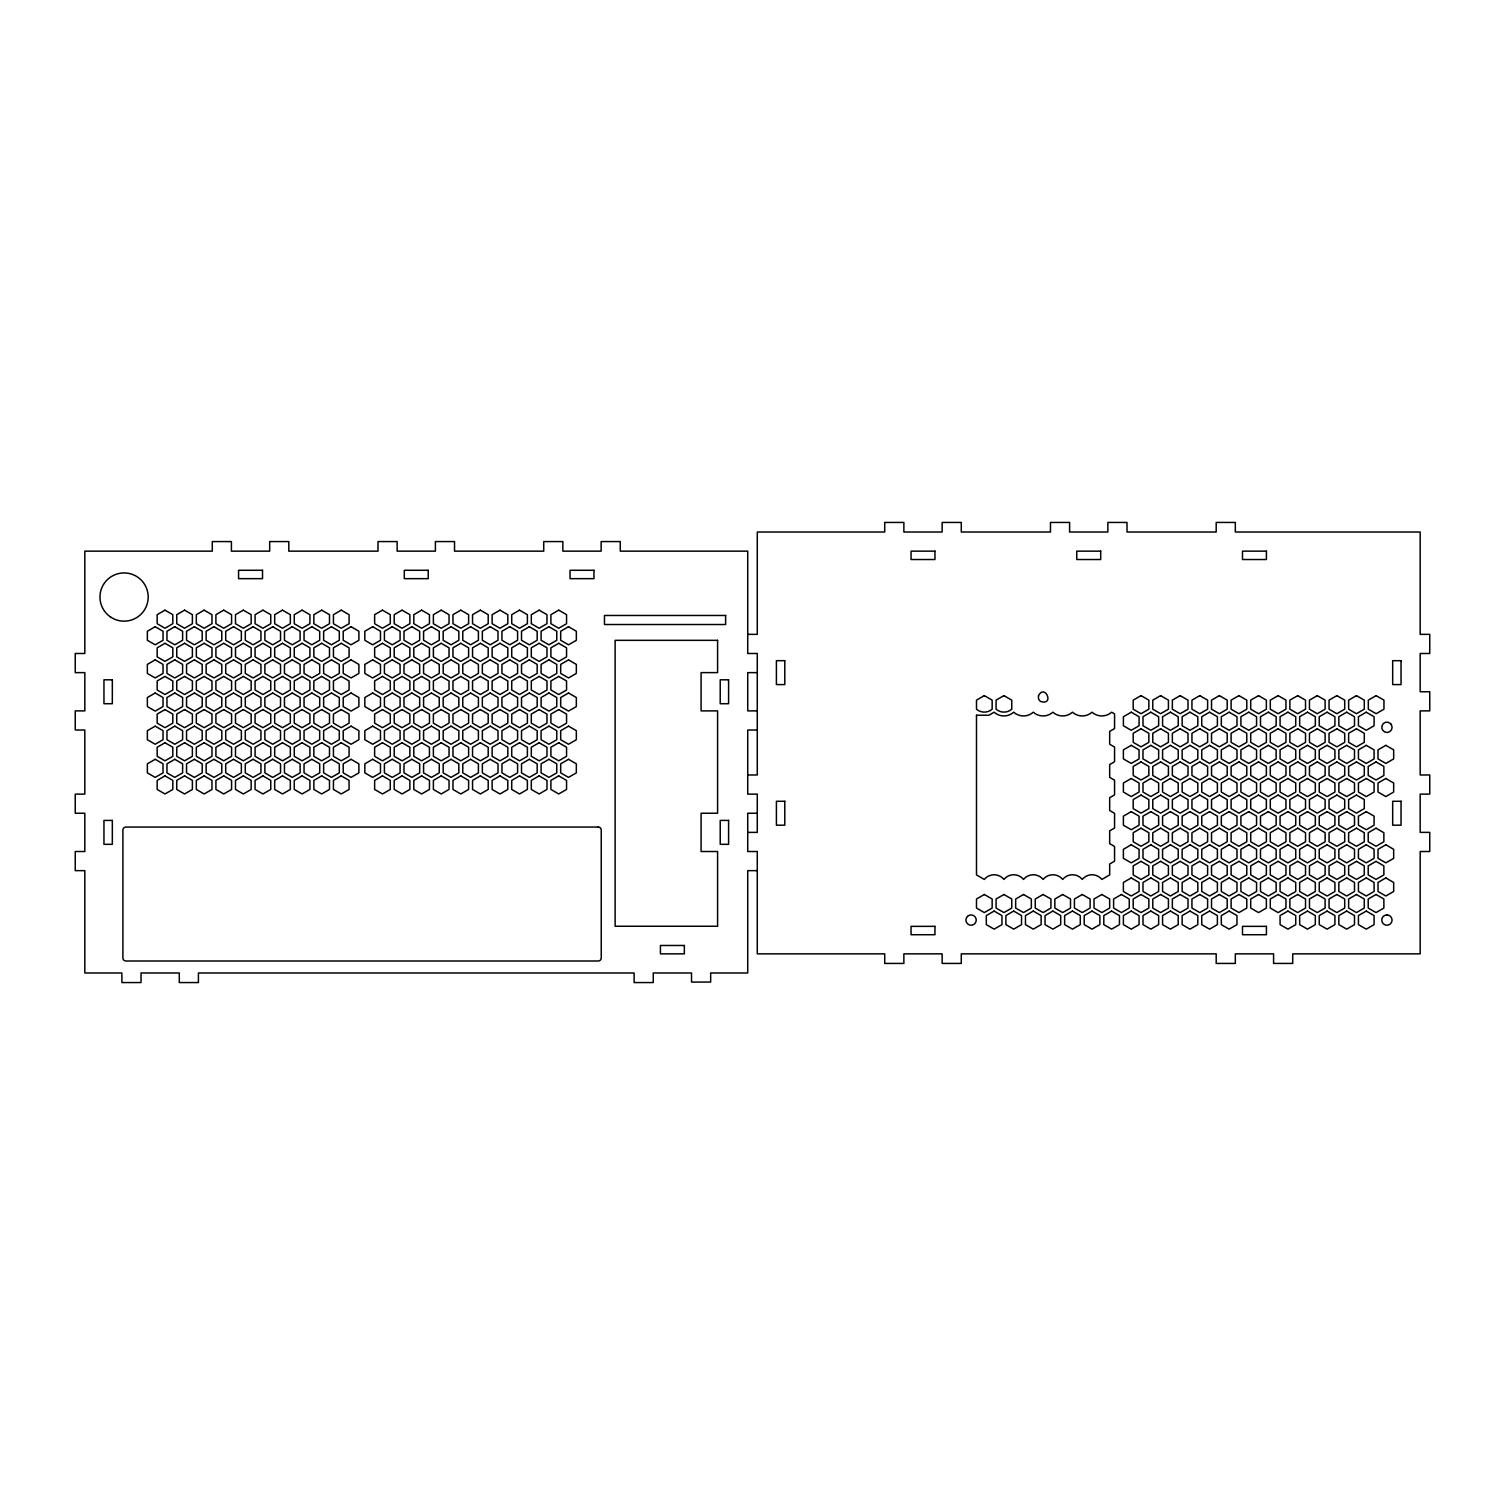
<?xml version="1.0" encoding="UTF-8"?>
<svg xmlns="http://www.w3.org/2000/svg" width="1505" height="1505" viewBox="0 0 1505 1505"><rect width="100%" height="100%" fill="white"/><g stroke="black" fill="none" stroke-linecap="round" stroke-linejoin="round"><path stroke-width="1.5" d="M747.722 774.981L757.278 774.981L757.278 710.887L757.278 653.49L747.722 653.49L747.722 551.15L620.267 551.15L620.267 541.574L601.135 541.574L601.135 551.15L562.851 551.15L562.851 541.574L543.719 541.574L543.719 551.15L454.529 551.15L454.529 541.574L435.397 541.574L435.397 551.15L397.132 551.15L397.132 541.574L378 541.574L378 551.15L288.81 551.15L288.81 541.574L269.677 541.574L269.677 551.15L231.413 551.15L231.413 541.574L212.28 541.574L212.28 551.15L84.826 551.15L84.826 653.49L75.25 653.49L75.25 672.622L84.826 672.622L84.826 710.887L75.25 710.887L75.25 730.019L84.826 730.019L84.826 794.113L75.25 794.113L75.25 813.246L84.826 813.246L84.826 851.51L75.25 851.51L75.25 870.643L84.826 870.643L84.826 972.983L121.886 972.983L121.886 982.558L141.018 982.558L141.018 972.983L179.283 972.983L179.283 982.558L198.415 982.558L198.415 972.983L634.113 972.983L634.113 982.558L653.245 982.558L653.245 972.983L691.529 972.983L691.529 982.069L710.661 982.069L710.661 972.983L747.722 972.983L747.722 870.643L757.278 870.643L757.278 851.51L747.722 851.51L747.722 813.246L757.278 813.246M747.722 634.357L757.278 634.357L757.278 532.018L884.733 532.018L884.733 522.442L903.865 522.442L903.865 532.018L942.149 532.018L942.149 522.442L961.281 522.442L961.281 532.018L1050.471 532.018L1050.471 522.442L1069.603 522.442L1069.603 532.018L1107.868 532.018L1107.868 522.442L1127 522.442L1127 532.018L1216.191 532.018L1216.191 522.442L1235.323 522.442L1235.323 532.018L1420.174 532.018L1420.174 634.357L1429.75 634.357L1429.75 653.49L1420.174 653.49L1420.174 691.754L1429.75 691.754L1429.75 710.887L1420.174 710.887L1420.174 774.981L1429.75 774.981L1429.75 794.113L1420.174 794.113L1420.174 832.378L1429.75 832.378L1429.75 851.51L1420.174 851.51L1420.174 953.85L1292.72 953.85L1292.72 963.426L1273.587 963.426L1273.587 953.85L1235.323 953.85L1235.323 963.426L1216.191 963.426L1216.191 953.85L961.281 953.85L961.281 963.426L942.149 963.426L942.149 953.85L903.865 953.85L903.865 963.426L884.733 963.426L884.733 953.85L757.278 953.85L757.278 870.643M757.278 672.622L747.722 672.622L747.722 710.887L757.278 710.887M757.278 730.019L747.722 730.019L747.722 794.113L757.278 794.113L757.278 832.378L747.722 832.378M976.5 715.232L976.5 874.913L984.326 879.428A12.604 12.604 0 0 1 1003.91 879.428A12.604 12.604 0 0 1 1023.513 879.428A12.604 12.604 0 0 1 1043.097 879.428A12.604 12.604 0 0 1 1062.68 879.428A12.604 12.604 0 0 1 1082.264 879.428A12.604 12.604 0 0 1 1101.848 879.428L1109.674 874.913L1109.674 864.002L1114.565 861.161L1114.565 846.468L1109.674 843.647L1109.674 830.854L1114.565 828.032L1114.565 813.34L1109.674 810.499L1109.674 797.706L1114.565 794.885L1114.565 780.192L1109.674 777.351L1109.674 764.559L1114.565 761.737L1114.565 747.044L1109.674 744.223L1109.674 731.411L1114.565 728.589L1114.565 713.897L1111.631 712.204A14.674 14.674 0 0 1 1092.047 712.204A14.674 14.674 0 0 1 1072.463 712.204A14.674 14.674 0 0 1 1052.879 712.204A14.674 14.674 0 0 1 1033.295 712.204A14.674 14.674 0 0 1 1013.712 712.204A14.674 14.674 0 0 1 994.128 712.204L988.898 715.232L976.5 715.232M1038.469 695.78L1038.469 698.433A5.117 5.117 0 0 0 1040.858 701.537C1054.798 705.695 1044.827 683.232 1038.469 695.78M967.47 916.451L966.662 917.523A5.117 5.117 0 0 0 966.662 922.64L967.47 923.694A5.117 5.117 0 0 0 975.165 923.205A5.117 5.117 0 0 0 973.66 915.642L972.418 915.134A5.117 5.117 0 0 0 967.47 916.451M164.986 610.165L157.16 614.68L157.16 623.71L164.986 628.243L172.812 623.71L172.812 614.68L164.986 610.165M155.203 626.72L147.358 631.253L147.358 640.283L155.203 644.798L163.029 640.283L163.029 631.253L155.203 626.72M184.569 610.165L176.743 614.68L176.743 623.71L184.569 628.243L192.395 623.71L192.395 614.68L184.569 610.165M174.787 626.72L166.961 631.253L166.961 640.283L174.787 644.798L182.613 640.283L182.613 631.253L174.787 626.72M204.153 610.165L196.327 614.68L196.327 623.71L204.153 628.243L211.979 623.71L211.979 614.68L204.153 610.165M164.986 643.293L157.16 647.827L157.16 656.857L164.986 661.372L172.812 656.857L172.812 647.827L164.986 643.293M194.371 626.72L186.545 631.253L186.545 640.283L194.371 644.798L202.197 640.283L202.197 631.253L194.371 626.72M223.737 610.165L215.911 614.68L215.911 623.71L223.737 628.243L231.582 623.71L231.582 614.68L223.737 610.165M155.203 659.867L147.358 664.401L147.358 673.431L155.203 677.946L163.029 673.431L163.029 664.401L155.203 659.867M184.569 643.293L176.743 647.827L176.743 656.857L184.569 661.372L192.395 656.857L192.395 647.827L184.569 643.293M213.955 626.72L206.129 631.253L206.129 640.283L213.955 644.798L221.781 640.283L221.781 631.253L213.955 626.72M243.321 610.165L235.495 614.68L235.495 623.71L243.321 628.243L251.166 623.71L251.166 614.68L243.321 610.165M174.787 659.867L166.961 664.401L166.961 673.431L174.787 677.946L182.613 673.431L182.613 664.401L174.787 659.867M204.153 643.293L196.327 647.827L196.327 656.857L204.153 661.372L211.979 656.857L211.979 647.827L204.153 643.293M233.538 626.72L225.712 631.253L225.712 640.283L233.538 644.798L241.364 640.283L241.364 631.253L233.538 626.72M262.923 610.165L255.079 614.68L255.079 623.71L262.923 628.243L270.75 623.71L270.75 614.68L262.923 610.165M164.986 676.441L157.16 680.956L157.16 690.005L164.986 694.52L172.812 690.005L172.812 680.956L164.986 676.441M194.371 659.867L186.545 664.401L186.545 673.431L194.371 677.946L202.197 673.431L202.197 664.401L194.371 659.867M223.737 643.293L215.911 647.827L215.911 656.857L223.737 661.372L231.582 656.857L231.582 647.827L223.737 643.293M253.122 626.72L245.296 631.253L245.296 640.283L253.122 644.798L260.948 640.283L260.948 631.253L253.122 626.72M282.507 610.165L274.681 614.68L274.681 623.71L282.507 628.243L290.333 623.71L290.333 614.68L282.507 610.165M155.203 693.015L147.358 697.53L147.358 706.579L155.203 711.094L163.029 706.579L163.029 697.53L155.203 693.015M184.569 676.441L176.743 680.956L176.743 690.005L184.569 694.52L192.395 690.005L192.395 680.956L184.569 676.441M213.955 659.867L206.129 664.401L206.129 673.431L213.955 677.946L221.781 673.431L221.781 664.401L213.955 659.867M243.321 643.293L235.495 647.827L235.495 656.857L243.321 661.372L251.166 656.857L251.166 647.827L243.321 643.293M272.706 626.72L264.88 631.253L264.88 640.283L272.706 644.798L280.532 640.283L280.532 631.253L272.706 626.72M302.091 610.165L294.265 614.68L294.265 623.71L302.091 628.243L309.917 623.71L309.917 614.68L302.091 610.165M174.787 693.015L166.961 697.53L166.961 706.579L174.787 711.094L182.613 706.579L182.613 697.53L174.787 693.015M204.153 676.441L196.327 680.956L196.327 690.005L204.153 694.52L211.979 690.005L211.979 680.956L204.153 676.441M233.538 659.867L225.712 664.401L225.712 673.431L233.538 677.946L241.364 673.431L241.364 664.401L233.538 659.867M262.923 643.293L255.079 647.827L255.079 656.857L262.923 661.372L270.75 656.857L270.75 647.827L262.923 643.293M292.29 626.72L284.464 631.253L284.464 640.283L292.29 644.798L300.116 640.283L300.116 631.253L292.29 626.72M321.675 610.165L313.849 614.68L313.849 623.71L321.675 628.243L329.501 623.71L329.501 614.68L321.675 610.165M164.986 709.589L157.16 714.104L157.16 723.153L164.986 727.668L172.812 723.153L172.812 714.104L164.986 709.589M194.371 693.015L186.545 697.53L186.545 706.579L194.371 711.094L202.197 706.579L202.197 697.53L194.371 693.015M223.737 676.441L215.911 680.956L215.911 690.005L223.737 694.52L231.582 690.005L231.582 680.956L223.737 676.441M253.122 659.867L245.296 664.401L245.296 673.431L253.122 677.946L260.948 673.431L260.948 664.401L253.122 659.867M282.507 643.293L274.681 647.827L274.681 656.857L282.507 661.372L290.333 656.857L290.333 647.827L282.507 643.293M311.874 626.72L304.048 631.253L304.048 640.283L311.874 644.798L319.7 640.283L319.7 631.253L311.874 626.72M341.259 610.165L333.433 614.68L333.433 623.71L341.259 628.243L349.085 623.71L349.085 614.68L341.259 610.165M155.203 726.163L147.358 730.678L147.358 739.726L155.203 744.241L163.029 739.726L163.029 730.678L155.203 726.163M184.569 709.589L176.743 714.104L176.743 723.153L184.569 727.668L192.395 723.153L192.395 714.104L184.569 709.589M213.955 693.015L206.129 697.53L206.129 706.579L213.955 711.094L221.781 706.579L221.781 697.53L213.955 693.015M243.321 676.441L235.495 680.956L235.495 690.005L243.321 694.52L251.166 690.005L251.166 680.956L243.321 676.441M272.706 659.867L264.88 664.401L264.88 673.431L272.706 677.946L280.532 673.431L280.532 664.401L272.706 659.867M302.091 643.293L294.265 647.827L294.265 656.857L302.091 661.372L309.917 656.857L309.917 647.827L302.091 643.293M331.457 626.72L323.631 631.253L323.631 640.283L331.457 644.798L339.302 640.283L339.302 631.253L331.457 626.72M174.787 726.163L166.961 730.678L166.961 739.726L174.787 744.241L182.613 739.726L182.613 730.678L174.787 726.163M204.153 709.589L196.327 714.104L196.327 723.153L204.153 727.668L211.979 723.153L211.979 714.104L204.153 709.589M233.538 693.015L225.712 697.53L225.712 706.579L233.538 711.094L241.364 706.579L241.364 697.53L233.538 693.015M262.923 676.441L255.079 680.956L255.079 690.005L262.923 694.52L270.75 690.005L270.75 680.956L262.923 676.441M292.29 659.867L284.464 664.401L284.464 673.431L292.29 677.946L300.116 673.431L300.116 664.401L292.29 659.867M321.675 643.293L313.849 647.827L313.849 656.857L321.675 661.372L329.501 656.857L329.501 647.827L321.675 643.293M351.06 626.72L343.215 631.253L343.215 640.283L351.06 644.798L358.886 640.283L358.886 631.253L351.06 626.72M382.458 610.165L374.632 614.68L374.632 623.71L382.458 628.243L390.284 623.71L390.284 614.68L382.458 610.165M164.986 742.736L157.16 747.251L157.16 756.3L164.986 760.815L172.812 756.3L172.812 747.251L164.986 742.736M194.371 726.163L186.545 730.678L186.545 739.726L194.371 744.241L202.197 739.726L202.197 730.678L194.371 726.163M223.737 709.589L215.911 714.104L215.911 723.153L223.737 727.668L231.582 723.153L231.582 714.104L223.737 709.589M253.122 693.015L245.296 697.53L245.296 706.579L253.122 711.094L260.948 706.579L260.948 697.53L253.122 693.015M282.507 676.441L274.681 680.956L274.681 690.005L282.507 694.52L290.333 690.005L290.333 680.956L282.507 676.441M311.874 659.867L304.048 664.401L304.048 673.431L311.874 677.946L319.7 673.431L319.7 664.401L311.874 659.867M341.259 643.293L333.433 647.827L333.433 656.857L341.259 661.372L349.085 656.857L349.085 647.827L341.259 643.293M372.657 626.72L364.831 631.253L364.831 640.283L372.657 644.798L380.483 640.283L380.483 631.253L372.657 626.72M402.042 610.165L394.216 614.68L394.216 623.71L402.042 628.243L409.868 623.71L409.868 614.68L402.042 610.165M155.203 759.31L147.358 763.825L147.358 772.874L155.203 777.389L163.029 772.874L163.029 763.825L155.203 759.31M184.569 742.736L176.743 747.251L176.743 756.3L184.569 760.815L192.395 756.3L192.395 747.251L184.569 742.736M213.955 726.163L206.129 730.678L206.129 739.726L213.955 744.241L221.781 739.726L221.781 730.678L213.955 726.163M243.321 709.589L235.495 714.104L235.495 723.153L243.321 727.668L251.166 723.153L251.166 714.104L243.321 709.589M272.706 693.015L264.88 697.53L264.88 706.579L272.706 711.094L280.532 706.579L280.532 697.53L272.706 693.015M302.091 676.441L294.265 680.956L294.265 690.005L302.091 694.52L309.917 690.005L309.917 680.956L302.091 676.441M331.457 659.867L323.631 664.401L323.631 673.431L331.457 677.946L339.302 673.431L339.302 664.401L331.457 659.867M392.241 626.72L384.415 631.253L384.415 640.283L392.241 644.798L400.085 640.283L400.085 631.253L392.241 626.72M421.626 610.165L413.8 614.68L413.8 623.71L421.626 628.243L429.452 623.71L429.452 614.68L421.626 610.165M174.787 759.31L166.961 763.825L166.961 772.874L174.787 777.389L182.613 772.874L182.613 763.825L174.787 759.31M204.153 742.736L196.327 747.251L196.327 756.3L204.153 760.815L211.979 756.3L211.979 747.251L204.153 742.736M233.538 726.163L225.712 730.678L225.712 739.726L233.538 744.241L241.364 739.726L241.364 730.678L233.538 726.163M262.923 709.589L255.079 714.104L255.079 723.153L262.923 727.668L270.75 723.153L270.75 714.104L262.923 709.589M292.29 693.015L284.464 697.53L284.464 706.579L292.29 711.094L300.116 706.579L300.116 697.53L292.29 693.015M321.675 676.441L313.849 680.956L313.849 690.005L321.675 694.52L329.501 690.005L329.501 680.956L321.675 676.441M351.06 659.867L343.215 664.401L343.215 673.431L351.06 677.946L358.886 673.431L358.886 664.401L351.06 659.867M382.458 643.293L374.632 647.827L374.632 656.857L382.458 661.372L390.284 656.857L390.284 647.827L382.458 643.293M411.824 626.72L403.998 631.253L403.998 640.283L411.824 644.798L419.669 640.283L419.669 631.253L411.824 626.72M441.21 610.165L433.384 614.68L433.384 623.71L441.21 628.243L449.036 623.71L449.036 614.68L441.21 610.165M164.986 775.884L157.16 780.399L157.16 789.448L164.986 793.963L172.812 789.448L172.812 780.399L164.986 775.884M194.371 759.31L186.545 763.825L186.545 772.874L194.371 777.389L202.197 772.874L202.197 763.825L194.371 759.31M223.737 742.736L215.911 747.251L215.911 756.3L223.737 760.815L231.582 756.3L231.582 747.251L223.737 742.736M253.122 726.163L245.296 730.678L245.296 739.726L253.122 744.241L260.948 739.726L260.948 730.678L253.122 726.163M282.507 709.589L274.681 714.104L274.681 723.153L282.507 727.668L290.333 723.153L290.333 714.104L282.507 709.589M311.874 693.015L304.048 697.53L304.048 706.579L311.874 711.094L319.7 706.579L319.7 697.53L311.874 693.015M341.259 676.441L333.433 680.956L333.433 690.005L341.259 694.52L349.085 690.005L349.085 680.956L341.259 676.441M372.657 659.867L364.831 664.401L364.831 673.431L372.657 677.946L380.483 673.431L380.483 664.401L372.657 659.867M402.042 643.293L394.216 647.827L394.216 656.857L402.042 661.372L409.868 656.857L409.868 647.827L402.042 643.293M431.427 626.72L423.582 631.253L423.582 640.283L431.427 644.798L439.253 640.283L439.253 631.253L431.427 626.72M460.793 610.165L452.967 614.68L452.967 623.71L460.793 628.243L468.619 623.71L468.619 614.68L460.793 610.165M184.569 775.884L176.743 780.399L176.743 789.448L184.569 793.963L192.395 789.448L192.395 780.399L184.569 775.884M213.955 759.31L206.129 763.825L206.129 772.874L213.955 777.389L221.781 772.874L221.781 763.825L213.955 759.31M243.321 742.736L235.495 747.251L235.495 756.3L243.321 760.815L251.166 756.3L251.166 747.251L243.321 742.736M272.706 726.163L264.88 730.678L264.88 739.726L272.706 744.241L280.532 739.726L280.532 730.678L272.706 726.163M302.091 709.589L294.265 714.104L294.265 723.153L302.091 727.668L309.917 723.153L309.917 714.104L302.091 709.589M331.457 693.015L323.631 697.53L323.631 706.579L331.457 711.094L339.302 706.579L339.302 697.53L331.457 693.015M392.241 659.867L384.415 664.401L384.415 673.431L392.241 677.946L400.085 673.431L400.085 664.401L392.241 659.867M421.626 643.293L413.8 647.827L413.8 656.857L421.626 661.372L429.452 656.857L429.452 647.827L421.626 643.293M451.011 626.72L443.185 631.253L443.185 640.283L451.011 644.798L458.837 640.283L458.837 631.253L451.011 626.72M480.377 610.165L472.551 614.68L472.551 623.71L480.377 628.243L488.203 623.71L488.203 614.68L480.377 610.165M204.153 775.884L196.327 780.399L196.327 789.448L204.153 793.963L211.979 789.448L211.979 780.399L204.153 775.884M233.538 759.31L225.712 763.825L225.712 772.874L233.538 777.389L241.364 772.874L241.364 763.825L233.538 759.31M262.923 742.736L255.079 747.251L255.079 756.3L262.923 760.815L270.75 756.3L270.75 747.251L262.923 742.736M292.29 726.163L284.464 730.678L284.464 739.726L292.29 744.241L300.116 739.726L300.116 730.678L292.29 726.163M321.675 709.589L313.849 714.104L313.849 723.153L321.675 727.668L329.501 723.153L329.501 714.104L321.675 709.589M351.06 693.015L343.215 697.53L343.215 706.579L351.06 711.094L358.886 706.579L358.886 697.53L351.06 693.015M382.458 676.441L374.632 680.956L374.632 690.005L382.458 694.52L390.284 690.005L390.284 680.956L382.458 676.441M411.824 659.867L403.998 664.401L403.998 673.431L411.824 677.946L419.669 673.431L419.669 664.401L411.824 659.867M441.21 643.293L433.384 647.827L433.384 656.857L441.21 661.372L449.036 656.857L449.036 647.827L441.21 643.293M470.595 626.72L462.769 631.253L462.769 640.283L470.595 644.798L478.421 640.283L478.421 631.253L470.595 626.72M499.961 610.165L492.135 614.68L492.135 623.71L499.961 628.243L507.806 623.71L507.806 614.68L499.961 610.165M223.737 775.884L215.911 780.399L215.911 789.448L223.737 793.963L231.582 789.448L231.582 780.399L223.737 775.884M253.122 759.31L245.296 763.825L245.296 772.874L253.122 777.389L260.948 772.874L260.948 763.825L253.122 759.31M282.507 742.736L274.681 747.251L274.681 756.3L282.507 760.815L290.333 756.3L290.333 747.251L282.507 742.736M311.874 726.163L304.048 730.678L304.048 739.726L311.874 744.241L319.7 739.726L319.7 730.678L311.874 726.163M341.259 709.589L333.433 714.104L333.433 723.153L341.259 727.668L349.085 723.153L349.085 714.104L341.259 709.589M372.657 693.015L364.831 697.53L364.831 706.579L372.657 711.094L380.483 706.579L380.483 697.53L372.657 693.015M402.042 676.441L394.216 680.956L394.216 690.005L402.042 694.52L409.868 690.005L409.868 680.956L402.042 676.441M431.427 659.867L423.582 664.401L423.582 673.431L431.427 677.946L439.253 673.431L439.253 664.401L431.427 659.867M460.793 643.293L452.967 647.827L452.967 656.857L460.793 661.372L468.619 656.857L468.619 647.827L460.793 643.293M490.179 626.72L482.352 631.253L482.352 640.283L490.179 644.798L498.005 640.283L498.005 631.253L490.179 626.72M519.564 610.165L511.719 614.68L511.719 623.71L519.564 628.243L527.39 623.71L527.39 614.68L519.564 610.165M243.321 775.884L235.495 780.399L235.495 789.448L243.321 793.963L251.166 789.448L251.166 780.399L243.321 775.884M272.706 759.31L264.88 763.825L264.88 772.874L272.706 777.389L280.532 772.874L280.532 763.825L272.706 759.31M302.091 742.736L294.265 747.251L294.265 756.3L302.091 760.815L309.917 756.3L309.917 747.251L302.091 742.736M331.457 726.163L323.631 730.678L323.631 739.726L331.457 744.241L339.302 739.726L339.302 730.678L331.457 726.163M392.241 693.015L384.415 697.53L384.415 706.579L392.241 711.094L400.085 706.579L400.085 697.53L392.241 693.015M421.626 676.441L413.8 680.956L413.8 690.005L421.626 694.52L429.452 690.005L429.452 680.956L421.626 676.441M451.011 659.867L443.185 664.401L443.185 673.431L451.011 677.946L458.837 673.431L458.837 664.401L451.011 659.867M480.377 643.293L472.551 647.827L472.551 656.857L480.377 661.372L488.203 656.857L488.203 647.827L480.377 643.293M509.762 626.72L501.936 631.253L501.936 640.283L509.762 644.798L517.588 640.283L517.588 631.253L509.762 626.72M539.147 610.165L531.303 614.68L531.303 623.71L539.147 628.243L546.973 623.71L546.973 614.68L539.147 610.165M262.923 775.884L255.079 780.399L255.079 789.448L262.923 793.963L270.75 789.448L270.75 780.399L262.923 775.884M292.29 759.31L284.464 763.825L284.464 772.874L292.29 777.389L300.116 772.874L300.116 763.825L292.29 759.31M321.675 742.736L313.849 747.251L313.849 756.3L321.675 760.815L329.501 756.3L329.501 747.251L321.675 742.736M351.06 726.163L343.215 730.678L343.215 739.726L351.06 744.241L358.886 739.726L358.886 730.678L351.06 726.163M382.458 709.589L374.632 714.104L374.632 723.153L382.458 727.668L390.284 723.153L390.284 714.104L382.458 709.589M411.824 693.015L403.998 697.53L403.998 706.579L411.824 711.094L419.669 706.579L419.669 697.53L411.824 693.015M441.21 676.441L433.384 680.956L433.384 690.005L441.21 694.52L449.036 690.005L449.036 680.956L441.21 676.441M470.595 659.867L462.769 664.401L462.769 673.431L470.595 677.946L478.421 673.431L478.421 664.401L470.595 659.867M499.961 643.293L492.135 647.827L492.135 656.857L499.961 661.372L507.806 656.857L507.806 647.827L499.961 643.293M529.346 626.72L521.52 631.253L521.52 640.283L529.346 644.798L537.172 640.283L537.172 631.253L529.346 626.72M558.731 610.165L550.905 614.68L550.905 623.71L558.731 628.243L566.557 623.71L566.557 614.68L558.731 610.165M282.507 775.884L274.681 780.399L274.681 789.448L282.507 793.963L290.333 789.448L290.333 780.399L282.507 775.884M311.874 759.31L304.048 763.825L304.048 772.874L311.874 777.389L319.7 772.874L319.7 763.825L311.874 759.31M341.259 742.736L333.433 747.251L333.433 756.3L341.259 760.815L349.085 756.3L349.085 747.251L341.259 742.736M372.657 726.163L364.831 730.678L364.831 739.726L372.657 744.241L380.483 739.726L380.483 730.678L372.657 726.163M402.042 709.589L394.216 714.104L394.216 723.153L402.042 727.668L409.868 723.153L409.868 714.104L402.042 709.589M431.427 693.015L423.582 697.53L423.582 706.579L431.427 711.094L439.253 706.579L439.253 697.53L431.427 693.015M460.793 676.441L452.967 680.956L452.967 690.005L460.793 694.52L468.619 690.005L468.619 680.956L460.793 676.441M490.179 659.867L482.352 664.401L482.352 673.431L490.179 677.946L498.005 673.431L498.005 664.401L490.179 659.867M519.564 643.293L511.719 647.827L511.719 656.857L519.564 661.372L527.39 656.857L527.39 647.827L519.564 643.293M548.93 626.72L541.104 631.253L541.104 640.283L548.93 644.798L556.756 640.283L556.756 631.253L548.93 626.72M302.091 775.884L294.265 780.399L294.265 789.448L302.091 793.963L309.917 789.448L309.917 780.399L302.091 775.884M331.457 759.31L323.631 763.825L323.631 772.874L331.457 777.389L339.302 772.874L339.302 763.825L331.457 759.31M392.241 726.163L384.415 730.678L384.415 739.726L392.241 744.241L400.085 739.726L400.085 730.678L392.241 726.163M421.626 709.589L413.8 714.104L413.8 723.153L421.626 727.668L429.452 723.153L429.452 714.104L421.626 709.589M451.011 693.015L443.185 697.53L443.185 706.579L451.011 711.094L458.837 706.579L458.837 697.53L451.011 693.015M480.377 676.441L472.551 680.956L472.551 690.005L480.377 694.52L488.203 690.005L488.203 680.956L480.377 676.441M509.762 659.867L501.936 664.401L501.936 673.431L509.762 677.946L517.588 673.431L517.588 664.401L509.762 659.867M539.147 643.293L531.303 647.827L531.303 656.857L539.147 661.372L546.973 656.857L546.973 647.827L539.147 643.293M568.514 626.72L560.688 631.253L560.688 640.283L568.514 644.798L576.34 640.283L576.34 631.253L568.514 626.72M321.675 775.884L313.849 780.399L313.849 789.448L321.675 793.963L329.501 789.448L329.501 780.399L321.675 775.884M351.06 759.31L343.215 763.825L343.215 772.874L351.06 777.389L358.886 772.874L358.886 763.825L351.06 759.31M382.458 742.736L374.632 747.251L374.632 756.3L382.458 760.815L390.284 756.3L390.284 747.251L382.458 742.736M411.824 726.163L403.998 730.678L403.998 739.726L411.824 744.241L419.669 739.726L419.669 730.678L411.824 726.163M441.21 709.589L433.384 714.104L433.384 723.153L441.21 727.668L449.036 723.153L449.036 714.104L441.21 709.589M470.595 693.015L462.769 697.53L462.769 706.579L470.595 711.094L478.421 706.579L478.421 697.53L470.595 693.015M499.961 676.441L492.135 680.956L492.135 690.005L499.961 694.52L507.806 690.005L507.806 680.956L499.961 676.441M529.346 659.867L521.52 664.401L521.52 673.431L529.346 677.946L537.172 673.431L537.172 664.401L529.346 659.867M558.731 643.293L550.905 647.827L550.905 656.857L558.731 661.372L566.557 656.857L566.557 647.827L558.731 643.293M341.259 775.884L333.433 780.399L333.433 789.448L341.259 793.963L349.085 789.448L349.085 780.399L341.259 775.884M372.657 759.31L364.831 763.825L364.831 772.874L372.657 777.389L380.483 772.874L380.483 763.825L372.657 759.31M402.042 742.736L394.216 747.251L394.216 756.3L402.042 760.815L409.868 756.3L409.868 747.251L402.042 742.736M431.427 726.163L423.582 730.678L423.582 739.726L431.427 744.241L439.253 739.726L439.253 730.678L431.427 726.163M460.793 709.589L452.967 714.104L452.967 723.153L460.793 727.668L468.619 723.153L468.619 714.104L460.793 709.589M490.179 693.015L482.352 697.53L482.352 706.579L490.179 711.094L498.005 706.579L498.005 697.53L490.179 693.015M519.564 676.441L511.719 680.956L511.719 690.005L519.564 694.52L527.39 690.005L527.39 680.956L519.564 676.441M548.93 659.867L541.104 664.401L541.104 673.431L548.93 677.946L556.756 673.431L556.756 664.401L548.93 659.867M392.241 759.31L384.415 763.825L384.415 772.874L392.241 777.389L400.085 772.874L400.085 763.825L392.241 759.31M421.626 742.736L413.8 747.251L413.8 756.3L421.626 760.815L429.452 756.3L429.452 747.251L421.626 742.736M451.011 726.163L443.185 730.678L443.185 739.726L451.011 744.241L458.837 739.726L458.837 730.678L451.011 726.163M480.377 709.589L472.551 714.104L472.551 723.153L480.377 727.668L488.203 723.153L488.203 714.104L480.377 709.589M509.762 693.015L501.936 697.53L501.936 706.579L509.762 711.094L517.588 706.579L517.588 697.53L509.762 693.015M539.147 676.441L531.303 680.956L531.303 690.005L539.147 694.52L546.973 690.005L546.973 680.956L539.147 676.441M568.514 659.867L560.688 664.401L560.688 673.431L568.514 677.946L576.34 673.431L576.34 664.401L568.514 659.867M382.458 775.884L374.632 780.399L374.632 789.448L382.458 793.963L390.284 789.448L390.284 780.399L382.458 775.884M411.824 759.31L403.998 763.825L403.998 772.874L411.824 777.389L419.669 772.874L419.669 763.825L411.824 759.31M441.21 742.736L433.384 747.251L433.384 756.3L441.21 760.815L449.036 756.3L449.036 747.251L441.21 742.736M470.595 726.163L462.769 730.678L462.769 739.726L470.595 744.241L478.421 739.726L478.421 730.678L470.595 726.163M499.961 709.589L492.135 714.104L492.135 723.153L499.961 727.668L507.806 723.153L507.806 714.104L499.961 709.589M529.346 693.015L521.52 697.53L521.52 706.579L529.346 711.094L537.172 706.579L537.172 697.53L529.346 693.015M558.731 676.441L550.905 680.956L550.905 690.005L558.731 694.52L566.557 690.005L566.557 680.956L558.731 676.441M402.042 775.884L394.216 780.399L394.216 789.448L402.042 793.963L409.868 789.448L409.868 780.399L402.042 775.884M431.427 759.31L423.582 763.825L423.582 772.874L431.427 777.389L439.253 772.874L439.253 763.825L431.427 759.31M460.793 742.736L452.967 747.251L452.967 756.3L460.793 760.815L468.619 756.3L468.619 747.251L460.793 742.736M490.179 726.163L482.352 730.678L482.352 739.726L490.179 744.241L498.005 739.726L498.005 730.678L490.179 726.163M519.564 709.589L511.719 714.104L511.719 723.153L519.564 727.668L527.39 723.153L527.39 714.104L519.564 709.589M548.93 693.015L541.104 697.53L541.104 706.579L548.93 711.094L556.756 706.579L556.756 697.53L548.93 693.015M421.626 775.884L413.8 780.399L413.8 789.448L421.626 793.963L429.452 789.448L429.452 780.399L421.626 775.884M451.011 759.31L443.185 763.825L443.185 772.874L451.011 777.389L458.837 772.874L458.837 763.825L451.011 759.31M480.377 742.736L472.551 747.251L472.551 756.3L480.377 760.815L488.203 756.3L488.203 747.251L480.377 742.736M509.762 726.163L501.936 730.678L501.936 739.726L509.762 744.241L517.588 739.726L517.588 730.678L509.762 726.163M539.147 709.589L531.303 714.104L531.303 723.153L539.147 727.668L546.973 723.153L546.973 714.104L539.147 709.589M568.514 693.015L560.688 697.53L560.688 706.579L568.514 711.094L576.34 706.579L576.34 697.53L568.514 693.015M441.21 775.884L433.384 780.399L433.384 789.448L441.21 793.963L449.036 789.448L449.036 780.399L441.21 775.884M470.595 759.31L462.769 763.825L462.769 772.874L470.595 777.389L478.421 772.874L478.421 763.825L470.595 759.31M499.961 742.736L492.135 747.251L492.135 756.3L499.961 760.815L507.806 756.3L507.806 747.251L499.961 742.736M529.346 726.163L521.52 730.678L521.52 739.726L529.346 744.241L537.172 739.726L537.172 730.678L529.346 726.163M558.731 709.589L550.905 714.104L550.905 723.153L558.731 727.668L566.557 723.153L566.557 714.104L558.731 709.589M460.793 775.884L452.967 780.399L452.967 789.448L460.793 793.963L468.619 789.448L468.619 780.399L460.793 775.884M490.179 759.31L482.352 763.825L482.352 772.874L490.179 777.389L498.005 772.874L498.005 763.825L490.179 759.31M519.564 742.736L511.719 747.251L511.719 756.3L519.564 760.815L527.39 756.3L527.39 747.251L519.564 742.736M548.93 726.163L541.104 730.678L541.104 739.726L548.93 744.241L556.756 739.726L556.756 730.678L548.93 726.163M480.377 775.884L472.551 780.399L472.551 789.448L480.377 793.963L488.203 789.448L488.203 780.399L480.377 775.884M509.762 759.31L501.936 763.825L501.936 772.874L509.762 777.389L517.588 772.874L517.588 763.825L509.762 759.31M539.147 742.736L531.303 747.251L531.303 756.3L539.147 760.815L546.973 756.3L546.973 747.251L539.147 742.736M568.514 726.163L560.688 730.678L560.688 739.726L568.514 744.241L576.34 739.726L576.34 730.678L568.514 726.163M499.961 775.884L492.135 780.399L492.135 789.448L499.961 793.963L507.806 789.448L507.806 780.399L499.961 775.884M529.346 759.31L521.52 763.825L521.52 772.874L529.346 777.389L537.172 772.874L537.172 763.825L529.346 759.31M558.731 742.736L550.905 747.251L550.905 756.3L558.731 760.815L566.557 756.3L566.557 747.251L558.731 742.736M519.564 775.884L511.719 780.399L511.719 789.448L519.564 793.963L527.39 789.448L527.39 780.399L519.564 775.884M548.93 759.31L541.104 763.825L541.104 772.874L548.93 777.389L556.756 772.874L556.756 763.825L548.93 759.31M539.147 775.884L531.303 780.399L531.303 789.448L539.147 793.963L546.973 789.448L546.973 780.399L539.147 775.884M568.514 759.31L560.688 763.825L560.688 772.874L568.514 777.389L576.34 772.874L576.34 763.825L568.514 759.31M558.731 775.884L550.905 780.399L550.905 789.448L558.731 793.963L566.557 789.448L566.557 780.399L558.731 775.884M984.326 695.63L976.5 700.145L976.5 709.194A11.965 11.965 0 0 0 992.152 709.194L992.152 700.145L984.326 695.63M1003.91 695.63L996.084 700.145L996.084 709.194A11.965 11.965 0 0 0 1011.755 709.194L1011.755 700.145L1003.91 695.63M1141.016 695.63L1133.19 700.145L1133.19 709.194L1141.016 713.709L1148.842 709.194L1148.842 700.145L1141.016 695.63M1131.233 712.204L1123.388 716.719L1123.388 725.767L1131.233 730.282L1139.059 725.767L1139.059 716.719L1131.233 712.204M1160.6 695.63L1152.774 700.145L1152.774 709.194L1160.6 713.709L1168.426 709.194L1168.426 700.145L1160.6 695.63M1150.817 712.204L1142.991 716.719L1142.991 725.767L1150.817 730.282L1158.643 725.767L1158.643 716.719L1150.817 712.204M1180.183 695.63L1172.357 700.145L1172.357 709.194L1180.183 713.709L1188.009 709.194L1188.009 700.145L1180.183 695.63M1141.016 728.777L1133.19 733.292L1133.19 742.341L1141.016 746.856L1148.842 742.341L1148.842 733.292L1141.016 728.777M1170.401 712.204L1162.575 716.719L1162.575 725.767L1170.401 730.282L1178.227 725.767L1178.227 716.719L1170.401 712.204M1199.767 695.63L1191.941 700.145L1191.941 709.194L1199.767 713.709L1207.612 709.194L1207.612 700.145L1199.767 695.63M1131.233 745.351L1123.388 749.866L1123.388 758.915L1131.233 763.43L1139.059 758.915L1139.059 749.866L1131.233 745.351M1160.6 728.777L1152.774 733.292L1152.774 742.341L1160.6 746.856L1168.426 742.341L1168.426 733.292L1160.6 728.777M1189.985 712.204L1182.159 716.719L1182.159 725.767L1189.985 730.282L1197.811 725.767L1197.811 716.719L1189.985 712.204M1219.37 695.63L1211.525 700.145L1211.525 709.194L1219.37 713.709L1227.196 709.194L1227.196 700.145L1219.37 695.63M1150.817 745.351L1142.991 749.866L1142.991 758.915L1150.817 763.43L1158.643 758.915L1158.643 749.866L1150.817 745.351M1180.183 728.777L1172.357 733.292L1172.357 742.341L1180.183 746.856L1188.009 742.341L1188.009 733.292L1180.183 728.777M1209.569 712.204L1201.743 716.719L1201.743 725.767L1209.569 730.282L1217.395 725.767L1217.395 716.719L1209.569 712.204M1238.954 695.63L1231.109 700.145L1231.109 709.194L1238.954 713.709L1246.78 709.194L1246.78 700.145L1238.954 695.63M1141.016 761.925L1133.19 766.44L1133.19 775.489L1141.016 780.004L1148.842 775.489L1148.842 766.44L1141.016 761.925M1170.401 745.351L1162.575 749.866L1162.575 758.915L1170.401 763.43L1178.227 758.915L1178.227 749.866L1170.401 745.351M1199.767 728.777L1191.941 733.292L1191.941 742.341L1199.767 746.856L1207.612 742.341L1207.612 733.292L1199.767 728.777M1229.152 712.204L1221.326 716.719L1221.326 725.767L1229.152 730.282L1236.978 725.767L1236.978 716.719L1229.152 712.204M1258.537 695.63L1250.711 700.145L1250.711 709.194L1258.537 713.709L1266.363 709.194L1266.363 700.145L1258.537 695.63M1131.233 778.499L1123.388 783.014L1123.388 792.044L1131.233 796.578L1139.059 792.044L1139.059 783.014L1131.233 778.499M1160.6 761.925L1152.774 766.44L1152.774 775.489L1160.6 780.004L1168.426 775.489L1168.426 766.44L1160.6 761.925M1189.985 745.351L1182.159 749.866L1182.159 758.915L1189.985 763.43L1197.811 758.915L1197.811 749.866L1189.985 745.351M1219.37 728.777L1211.525 733.292L1211.525 742.341L1219.37 746.856L1227.196 742.341L1227.196 733.292L1219.37 728.777M1248.736 712.204L1240.91 716.719L1240.91 725.767L1248.736 730.282L1256.562 725.767L1256.562 716.719L1248.736 712.204M1278.121 695.63L1270.295 700.145L1270.295 709.194L1278.121 713.709L1285.947 709.194L1285.947 700.145L1278.121 695.63M1150.817 778.499L1142.991 783.014L1142.991 792.044L1150.817 796.578L1158.643 792.044L1158.643 783.014L1150.817 778.499M1180.183 761.925L1172.357 766.44L1172.357 775.489L1180.183 780.004L1188.009 775.489L1188.009 766.44L1180.183 761.925M1209.569 745.351L1201.743 749.866L1201.743 758.915L1209.569 763.43L1217.395 758.915L1217.395 749.866L1209.569 745.351M1238.954 728.777L1231.109 733.292L1231.109 742.341L1238.954 746.856L1246.78 742.341L1246.78 733.292L1238.954 728.777M1268.32 712.204L1260.494 716.719L1260.494 725.767L1268.32 730.282L1276.146 725.767L1276.146 716.719L1268.32 712.204M1297.705 695.63L1289.879 700.145L1289.879 709.194L1297.705 713.709L1305.531 709.194L1305.531 700.145L1297.705 695.63M1141.016 795.073L1133.19 799.588L1133.19 808.618L1141.016 813.152L1148.842 808.618L1148.842 799.588L1141.016 795.073M1170.401 778.499L1162.575 783.014L1162.575 792.044L1170.401 796.578L1178.227 792.044L1178.227 783.014L1170.401 778.499M1199.767 761.925L1191.941 766.44L1191.941 775.489L1199.767 780.004L1207.612 775.489L1207.612 766.44L1199.767 761.925M1229.152 745.351L1221.326 749.866L1221.326 758.915L1229.152 763.43L1236.978 758.915L1236.978 749.866L1229.152 745.351M1258.537 728.777L1250.711 733.292L1250.711 742.341L1258.537 746.856L1266.363 742.341L1266.363 733.292L1258.537 728.777M1287.904 712.204L1280.078 716.719L1280.078 725.767L1287.904 730.282L1295.73 725.767L1295.73 716.719L1287.904 712.204M1317.289 695.63L1309.463 700.145L1309.463 709.194L1317.289 713.709L1325.115 709.194L1325.115 700.145L1317.289 695.63M984.326 894.497L976.5 899.012L976.5 908.061L984.326 912.576L992.152 908.061L992.152 899.012L984.326 894.497M1131.233 811.647L1123.388 816.162L1123.388 825.192L1131.233 829.725L1139.059 825.192L1139.059 816.162L1131.233 811.647M1160.6 795.073L1152.774 799.588L1152.774 808.618L1160.6 813.152L1168.426 808.618L1168.426 799.588L1160.6 795.073M1189.985 778.499L1182.159 783.014L1182.159 792.044L1189.985 796.578L1197.811 792.044L1197.811 783.014L1189.985 778.499M1219.37 761.925L1211.525 766.44L1211.525 775.489L1219.37 780.004L1227.196 775.489L1227.196 766.44L1219.37 761.925M1248.736 745.351L1240.91 749.866L1240.91 758.915L1248.736 763.43L1256.562 758.915L1256.562 749.866L1248.736 745.351M1278.121 728.777L1270.295 733.292L1270.295 742.341L1278.121 746.856L1285.947 742.341L1285.947 733.292L1278.121 728.777M1307.488 712.204L1299.662 716.719L1299.662 725.767L1307.488 730.282L1315.332 725.767L1315.332 716.719L1307.488 712.204M1336.873 695.63L1329.047 700.145L1329.047 709.194L1336.873 713.709L1344.699 709.194L1344.699 700.145L1336.873 695.63M1003.91 894.497L996.084 899.012L996.084 908.061L1003.91 912.576L1011.755 908.061L1011.755 899.012L1003.91 894.497M1150.817 811.647L1142.991 816.162L1142.991 825.192L1150.817 829.725L1158.643 825.192L1158.643 816.162L1150.817 811.647M1180.183 795.073L1172.357 799.588L1172.357 808.618L1180.183 813.152L1188.009 808.618L1188.009 799.588L1180.183 795.073M1209.569 778.499L1201.743 783.014L1201.743 792.044L1209.569 796.578L1217.395 792.044L1217.395 783.014L1209.569 778.499M1238.954 761.925L1231.109 766.44L1231.109 775.489L1238.954 780.004L1246.78 775.489L1246.78 766.44L1238.954 761.925M1268.32 745.351L1260.494 749.866L1260.494 758.915L1268.32 763.43L1276.146 758.915L1276.146 749.866L1268.32 745.351M1297.705 728.777L1289.879 733.292L1289.879 742.341L1297.705 746.856L1305.531 742.341L1305.531 733.292L1297.705 728.777M1327.09 712.204L1319.245 716.719L1319.245 725.767L1327.09 730.282L1334.916 725.767L1334.916 716.719L1327.09 712.204M1356.457 695.63L1348.63 700.145L1348.63 709.194L1356.457 713.709L1364.283 709.194L1364.283 700.145L1356.457 695.63M994.128 911.071L986.302 915.586L986.302 924.634L994.128 929.149L1001.954 924.634L1001.954 915.586L994.128 911.071M1023.513 894.497L1015.668 899.012L1015.668 908.061L1023.513 912.576L1031.339 908.061L1031.339 899.012L1023.513 894.497M1141.016 828.202L1133.19 832.735L1133.19 841.765L1141.016 846.28L1148.842 841.765L1148.842 832.735L1141.016 828.202M1170.401 811.647L1162.575 816.162L1162.575 825.192L1170.401 829.725L1178.227 825.192L1178.227 816.162L1170.401 811.647M1199.767 795.073L1191.941 799.588L1191.941 808.618L1199.767 813.152L1207.612 808.618L1207.612 799.588L1199.767 795.073M1229.152 778.499L1221.326 783.014L1221.326 792.044L1229.152 796.578L1236.978 792.044L1236.978 783.014L1229.152 778.499M1258.537 761.925L1250.711 766.44L1250.711 775.489L1258.537 780.004L1266.363 775.489L1266.363 766.44L1258.537 761.925M1287.904 745.351L1280.078 749.866L1280.078 758.915L1287.904 763.43L1295.73 758.915L1295.73 749.866L1287.904 745.351M1317.289 728.777L1309.463 733.292L1309.463 742.341L1317.289 746.856L1325.115 742.341L1325.115 733.292L1317.289 728.777M1346.674 712.204L1338.848 716.719L1338.848 725.767L1346.674 730.282L1354.5 725.767L1354.5 716.719L1346.674 712.204M1376.134 695.63L1368.308 700.145L1368.308 709.194L1376.134 713.709L1383.96 709.194L1383.96 700.145L1376.134 695.63M1013.712 911.071L1005.886 915.586L1005.886 924.634L1013.712 929.149L1021.538 924.634L1021.538 915.586L1013.712 911.071M1043.097 894.497L1035.252 899.012L1035.252 908.061L1043.097 912.576L1050.923 908.061L1050.923 899.012L1043.097 894.497M1131.233 844.775L1123.388 849.309L1123.388 858.339L1131.233 862.854L1139.059 858.339L1139.059 849.309L1131.233 844.775M1160.6 828.202L1152.774 832.735L1152.774 841.765L1160.6 846.28L1168.426 841.765L1168.426 832.735L1160.6 828.202M1189.985 811.647L1182.159 816.162L1182.159 825.192L1189.985 829.725L1197.811 825.192L1197.811 816.162L1189.985 811.647M1219.37 795.073L1211.525 799.588L1211.525 808.618L1219.37 813.152L1227.196 808.618L1227.196 799.588L1219.37 795.073M1248.736 778.499L1240.91 783.014L1240.91 792.044L1248.736 796.578L1256.562 792.044L1256.562 783.014L1248.736 778.499M1278.121 761.925L1270.295 766.44L1270.295 775.489L1278.121 780.004L1285.947 775.489L1285.947 766.44L1278.121 761.925M1307.488 745.351L1299.662 749.866L1299.662 758.915L1307.488 763.43L1315.332 758.915L1315.332 749.866L1307.488 745.351M1336.873 728.777L1329.047 733.292L1329.047 742.341L1336.873 746.856L1344.699 742.341L1344.699 733.292L1336.873 728.777M1366.258 712.204L1358.432 716.719L1358.432 725.767L1366.258 730.282L1374.084 725.767L1374.084 716.719L1366.258 712.204M1033.295 911.071L1025.469 915.586L1025.469 924.634L1033.295 929.149L1041.121 924.634L1041.121 915.586L1033.295 911.071M1062.68 894.497L1054.855 899.012L1054.855 908.061L1062.68 912.576L1070.506 908.061L1070.506 899.012L1062.68 894.497M1150.817 844.775L1142.991 849.309L1142.991 858.339L1150.817 862.854L1158.643 858.339L1158.643 849.309L1150.817 844.775M1180.183 828.202L1172.357 832.735L1172.357 841.765L1180.183 846.28L1188.009 841.765L1188.009 832.735L1180.183 828.202M1209.569 811.647L1201.743 816.162L1201.743 825.192L1209.569 829.725L1217.395 825.192L1217.395 816.162L1209.569 811.647M1238.954 795.073L1231.109 799.588L1231.109 808.618L1238.954 813.152L1246.78 808.618L1246.78 799.588L1238.954 795.073M1268.32 778.499L1260.494 783.014L1260.494 792.044L1268.32 796.578L1276.146 792.044L1276.146 783.014L1268.32 778.499M1297.705 761.925L1289.879 766.44L1289.879 775.489L1297.705 780.004L1305.531 775.489L1305.531 766.44L1297.705 761.925M1327.09 745.351L1319.245 749.866L1319.245 758.915L1327.09 763.43L1334.916 758.915L1334.916 749.866L1327.09 745.351M1356.457 728.777L1348.63 733.292L1348.63 742.341L1356.457 746.856L1364.283 742.341L1364.283 733.292L1356.457 728.777M1052.879 911.071L1045.053 915.586L1045.053 924.634L1052.879 929.149L1060.705 924.634L1060.705 915.586L1052.879 911.071M1082.264 894.497L1074.438 899.012L1074.438 908.061L1082.264 912.576L1090.09 908.061L1090.09 899.012L1082.264 894.497M1141.016 861.349L1133.19 865.883L1133.19 874.913L1141.016 879.428L1148.842 874.913L1148.842 865.883L1141.016 861.349M1170.401 844.775L1162.575 849.309L1162.575 858.339L1170.401 862.854L1178.227 858.339L1178.227 849.309L1170.401 844.775M1199.767 828.202L1191.941 832.735L1191.941 841.765L1199.767 846.28L1207.612 841.765L1207.612 832.735L1199.767 828.202M1229.152 811.647L1221.326 816.162L1221.326 825.192L1229.152 829.725L1236.978 825.192L1236.978 816.162L1229.152 811.647M1258.537 795.073L1250.711 799.588L1250.711 808.618L1258.537 813.152L1266.363 808.618L1266.363 799.588L1258.537 795.073M1287.904 778.499L1280.078 783.014L1280.078 792.044L1287.904 796.578L1295.73 792.044L1295.73 783.014L1287.904 778.499M1317.289 761.925L1309.463 766.44L1309.463 775.489L1317.289 780.004L1325.115 775.489L1325.115 766.44L1317.289 761.925M1346.674 745.351L1338.848 749.866L1338.848 758.915L1346.674 763.43L1354.5 758.915L1354.5 749.866L1346.674 745.351M1072.463 911.071L1064.637 915.586L1064.637 924.634L1072.463 929.149L1080.289 924.634L1080.289 915.586L1072.463 911.071M1101.848 894.497L1094.022 899.012L1094.022 908.061L1101.848 912.576L1109.674 908.061L1109.674 899.012L1101.848 894.497M1131.233 877.923L1123.388 882.457L1123.388 891.487L1131.233 896.002L1139.059 891.487L1139.059 882.457L1131.233 877.923M1160.6 861.349L1152.774 865.883L1152.774 874.913L1160.6 879.428L1168.426 874.913L1168.426 865.883L1160.6 861.349M1189.985 844.775L1182.159 849.309L1182.159 858.339L1189.985 862.854L1197.811 858.339L1197.811 849.309L1189.985 844.775M1219.37 828.202L1211.525 832.735L1211.525 841.765L1219.37 846.28L1227.196 841.765L1227.196 832.735L1219.37 828.202M1248.736 811.647L1240.91 816.162L1240.91 825.192L1248.736 829.725L1256.562 825.192L1256.562 816.162L1248.736 811.647M1278.121 795.073L1270.295 799.588L1270.295 808.618L1278.121 813.152L1285.947 808.618L1285.947 799.588L1278.121 795.073M1307.488 778.499L1299.662 783.014L1299.662 792.044L1307.488 796.578L1315.332 792.044L1315.332 783.014L1307.488 778.499M1336.873 761.925L1329.047 766.44L1329.047 775.489L1336.873 780.004L1344.699 775.489L1344.699 766.44L1336.873 761.925M1366.258 745.351L1358.432 749.866L1358.432 758.915L1366.258 763.43L1374.084 758.915L1374.084 749.866L1366.258 745.351M1092.047 911.071L1084.221 915.586L1084.221 924.634L1092.047 929.149L1099.873 924.634L1099.873 915.586L1092.047 911.071M1121.432 894.497L1113.606 899.012L1113.606 908.061L1121.432 912.576L1129.258 908.061L1129.258 899.012L1121.432 894.497M1150.817 877.923L1142.991 882.457L1142.991 891.487L1150.817 896.002L1158.643 891.487L1158.643 882.457L1150.817 877.923M1180.183 861.349L1172.357 865.883L1172.357 874.913L1180.183 879.428L1188.009 874.913L1188.009 865.883L1180.183 861.349M1209.569 844.775L1201.743 849.309L1201.743 858.339L1209.569 862.854L1217.395 858.339L1217.395 849.309L1209.569 844.775M1238.954 828.202L1231.109 832.735L1231.109 841.765L1238.954 846.28L1246.78 841.765L1246.78 832.735L1238.954 828.202M1268.32 811.647L1260.494 816.162L1260.494 825.192L1268.32 829.725L1276.146 825.192L1276.146 816.162L1268.32 811.647M1297.705 795.073L1289.879 799.588L1289.879 808.618L1297.705 813.152L1305.531 808.618L1305.531 799.588L1297.705 795.073M1327.09 778.499L1319.245 783.014L1319.245 792.044L1327.09 796.578L1334.916 792.044L1334.916 783.014L1327.09 778.499M1356.457 761.925L1348.63 766.44L1348.63 775.489L1356.457 780.004L1364.283 775.489L1364.283 766.44L1356.457 761.925M1385.842 745.351L1378.016 749.866L1378.016 758.915L1385.842 763.43L1393.668 758.915L1393.668 749.866L1385.842 745.351M1111.631 911.071L1103.805 915.586L1103.805 924.634L1111.631 929.149L1119.475 924.634L1119.475 915.586L1111.631 911.071M1141.016 894.497L1133.19 899.012L1133.19 908.061L1141.016 912.576L1148.842 908.061L1148.842 899.012L1141.016 894.497M1170.401 877.923L1162.575 882.457L1162.575 891.487L1170.401 896.002L1178.227 891.487L1178.227 882.457L1170.401 877.923M1199.767 861.349L1191.941 865.883L1191.941 874.913L1199.767 879.428L1207.612 874.913L1207.612 865.883L1199.767 861.349M1229.152 844.775L1221.326 849.309L1221.326 858.339L1229.152 862.854L1236.978 858.339L1236.978 849.309L1229.152 844.775M1258.537 828.202L1250.711 832.735L1250.711 841.765L1258.537 846.28L1266.363 841.765L1266.363 832.735L1258.537 828.202M1287.904 811.647L1280.078 816.162L1280.078 825.192L1287.904 829.725L1295.73 825.192L1295.73 816.162L1287.904 811.647M1317.289 795.073L1309.463 799.588L1309.463 808.618L1317.289 813.152L1325.115 808.618L1325.115 799.588L1317.289 795.073M1346.674 778.499L1338.848 783.014L1338.848 792.044L1346.674 796.578L1354.5 792.044L1354.5 783.014L1346.674 778.499M1376.04 761.925L1368.214 766.44L1368.214 775.489L1376.04 780.004L1383.866 775.489L1383.866 766.44L1376.04 761.925M1131.233 911.071L1123.388 915.586L1123.388 924.634L1131.233 929.149L1139.059 924.634L1139.059 915.586L1131.233 911.071M1160.6 894.497L1152.774 899.012L1152.774 908.061L1160.6 912.576L1168.426 908.061L1168.426 899.012L1160.6 894.497M1189.985 877.923L1182.159 882.457L1182.159 891.487L1189.985 896.002L1197.811 891.487L1197.811 882.457L1189.985 877.923M1219.37 861.349L1211.525 865.883L1211.525 874.913L1219.37 879.428L1227.196 874.913L1227.196 865.883L1219.37 861.349M1248.736 844.775L1240.91 849.309L1240.91 858.339L1248.736 862.854L1256.562 858.339L1256.562 849.309L1248.736 844.775M1278.121 828.202L1270.295 832.735L1270.295 841.765L1278.121 846.28L1285.947 841.765L1285.947 832.735L1278.121 828.202M1307.488 811.647L1299.662 816.162L1299.662 825.192L1307.488 829.725L1315.332 825.192L1315.332 816.162L1307.488 811.647M1336.873 795.073L1329.047 799.588L1329.047 808.618L1336.873 813.152L1344.699 808.618L1344.699 799.588L1336.873 795.073M1366.258 778.499L1358.432 783.014L1358.432 792.044L1366.258 796.578L1374.084 792.044L1374.084 783.014L1366.258 778.499M1150.817 911.071L1142.991 915.586L1142.991 924.634L1150.817 929.149L1158.643 924.634L1158.643 915.586L1150.817 911.071M1180.183 894.497L1172.357 899.012L1172.357 908.061L1180.183 912.576L1188.009 908.061L1188.009 899.012L1180.183 894.497M1209.569 877.923L1201.743 882.457L1201.743 891.487L1209.569 896.002L1217.395 891.487L1217.395 882.457L1209.569 877.923M1238.954 861.349L1231.109 865.883L1231.109 874.913L1238.954 879.428L1246.78 874.913L1246.78 865.883L1238.954 861.349M1268.32 844.775L1260.494 849.309L1260.494 858.339L1268.32 862.854L1276.146 858.339L1276.146 849.309L1268.32 844.775M1297.705 828.202L1289.879 832.735L1289.879 841.765L1297.705 846.28L1305.531 841.765L1305.531 832.735L1297.705 828.202M1327.09 811.647L1319.245 816.162L1319.245 825.192L1327.09 829.725L1334.916 825.192L1334.916 816.162L1327.09 811.647M1356.457 795.073L1348.63 799.588L1348.63 808.618L1356.457 813.152L1364.283 808.618L1364.283 799.588L1356.457 795.073M1385.842 778.499L1378.016 783.014L1378.016 792.044L1385.842 796.578L1393.668 792.044L1393.668 783.014L1385.842 778.499M1170.401 911.071L1162.575 915.586L1162.575 924.634L1170.401 929.149L1178.227 924.634L1178.227 915.586L1170.401 911.071M1199.767 894.497L1191.941 899.012L1191.941 908.061L1199.767 912.576L1207.612 908.061L1207.612 899.012L1199.767 894.497M1229.152 877.923L1221.326 882.457L1221.326 891.487L1229.152 896.002L1236.978 891.487L1236.978 882.457L1229.152 877.923M1258.537 861.349L1250.711 865.883L1250.711 874.913L1258.537 879.428L1266.363 874.913L1266.363 865.883L1258.537 861.349M1287.904 844.775L1280.078 849.309L1280.078 858.339L1287.904 862.854L1295.73 858.339L1295.73 849.309L1287.904 844.775M1317.289 828.202L1309.463 832.735L1309.463 841.765L1317.289 846.28L1325.115 841.765L1325.115 832.735L1317.289 828.202M1346.674 811.647L1338.848 816.162L1338.848 825.192L1346.674 829.725L1354.5 825.192L1354.5 816.162L1346.674 811.647M1189.985 911.071L1182.159 915.586L1182.159 924.634L1189.985 929.149L1197.811 924.634L1197.811 915.586L1189.985 911.071M1219.37 894.497L1211.525 899.012L1211.525 908.061L1219.37 912.576L1227.196 908.061L1227.196 899.012L1219.37 894.497M1248.736 877.923L1240.91 882.457L1240.91 891.487L1248.736 896.002L1256.562 891.487L1256.562 882.457L1248.736 877.923M1278.121 861.349L1270.295 865.883L1270.295 874.913L1278.121 879.428L1285.947 874.913L1285.947 865.883L1278.121 861.349M1307.488 844.775L1299.662 849.309L1299.662 858.339L1307.488 862.854L1315.332 858.339L1315.332 849.309L1307.488 844.775M1336.873 828.202L1329.047 832.735L1329.047 841.765L1336.873 846.28L1344.699 841.765L1344.699 832.735L1336.873 828.202M1366.258 811.647L1358.432 816.162L1358.432 825.192L1366.258 829.725L1374.084 825.192L1374.084 816.162L1366.258 811.647M1209.569 911.071L1201.743 915.586L1201.743 924.634L1209.569 929.149L1217.395 924.634L1217.395 915.586L1209.569 911.071M1238.954 894.497L1231.109 899.012L1231.109 908.061L1238.954 912.576L1246.78 908.061L1246.78 899.012L1238.954 894.497M1268.32 877.923L1260.494 882.457L1260.494 891.487L1268.32 896.002L1276.146 891.487L1276.146 882.457L1268.32 877.923M1297.705 861.349L1289.879 865.883L1289.879 874.913L1297.705 879.428L1305.531 874.913L1305.531 865.883L1297.705 861.349M1327.09 844.775L1319.245 849.309L1319.245 858.339L1327.09 862.854L1334.916 858.339L1334.916 849.309L1327.09 844.775M1356.457 828.202L1348.63 832.735L1348.63 841.765L1356.457 846.28L1364.283 841.765L1364.283 832.735L1356.457 828.202M1229.152 911.071L1221.326 915.586L1221.326 924.634L1229.152 929.149L1236.978 924.634L1236.978 915.586L1229.152 911.071M1258.537 894.497L1250.711 899.012L1250.711 908.061L1258.537 912.576L1266.363 908.061L1266.363 899.012L1258.537 894.497M1287.904 877.923L1280.078 882.457L1280.078 891.487L1287.904 896.002L1295.73 891.487L1295.73 882.457L1287.904 877.923M1317.289 861.349L1309.463 865.883L1309.463 874.913L1317.289 879.428L1325.115 874.913L1325.115 865.883L1317.289 861.349M1346.674 844.775L1338.848 849.309L1338.848 858.339L1346.674 862.854L1354.5 858.339L1354.5 849.309L1346.674 844.775M1376.04 828.202L1368.214 832.735L1368.214 841.765L1376.04 846.28L1383.866 841.765L1383.866 832.735L1376.04 828.202M1278.121 894.497L1270.295 899.012L1270.295 908.061L1278.121 912.576L1285.947 908.061L1285.947 899.012L1278.121 894.497M1307.488 877.923L1299.662 882.457L1299.662 891.487L1307.488 896.002L1315.332 891.487L1315.332 882.457L1307.488 877.923M1336.873 861.349L1329.047 865.883L1329.047 874.913L1336.873 879.428L1344.699 874.913L1344.699 865.883L1336.873 861.349M1366.258 844.775L1358.432 849.309L1358.432 858.339L1366.258 862.854L1374.084 858.339L1374.084 849.309L1366.258 844.775M1297.705 894.497L1289.879 899.012L1289.879 908.061L1297.705 912.576L1305.531 908.061L1305.531 899.012L1297.705 894.497M1327.09 877.923L1319.245 882.457L1319.245 891.487L1327.09 896.002L1334.916 891.487L1334.916 882.457L1327.09 877.923M1356.457 861.349L1348.63 865.883L1348.63 874.913L1356.457 879.428L1364.283 874.913L1364.283 865.883L1356.457 861.349M1385.842 844.775L1378.016 849.309L1378.016 858.339L1385.842 862.854L1393.668 858.339L1393.668 849.309L1385.842 844.775M1287.904 911.071L1280.078 915.586L1280.078 924.634L1287.904 929.149L1295.73 924.634L1295.73 915.586L1287.904 911.071M1317.289 894.497L1309.463 899.012L1309.463 908.061L1317.289 912.576L1325.115 908.061L1325.115 899.012L1317.289 894.497M1346.674 877.923L1338.848 882.457L1338.848 891.487L1346.674 896.002L1354.5 891.487L1354.5 882.457L1346.674 877.923M1376.04 861.349L1368.214 865.883L1368.214 874.913L1376.04 879.428L1383.866 874.913L1383.866 865.883L1376.04 861.349M1307.488 911.071L1299.662 915.586L1299.662 924.634L1307.488 929.149L1315.332 924.634L1315.332 915.586L1307.488 911.071M1336.873 894.497L1329.047 899.012L1329.047 908.061L1336.873 912.576L1344.699 908.061L1344.699 899.012L1336.873 894.497M1366.258 877.923L1358.432 882.457L1358.432 891.487L1366.258 896.002L1374.084 891.487L1374.084 882.457L1366.258 877.923M1327.09 911.071L1319.245 915.586L1319.245 924.634L1327.09 929.149L1334.916 924.634L1334.916 915.586L1327.09 911.071M1356.457 894.497L1348.63 899.012L1348.63 908.061L1356.457 912.576L1364.283 908.061L1364.283 899.012L1356.457 894.497M1385.842 877.923L1378.016 882.457L1378.016 891.487L1385.842 896.002L1393.668 891.487L1393.668 882.457L1385.842 877.923M1346.674 911.071L1338.848 915.586L1338.848 924.634L1346.674 929.149L1354.5 924.634L1354.5 915.586L1346.674 911.071M1376.04 894.497L1368.214 899.012L1368.214 908.061L1376.04 912.576L1383.866 908.061L1383.866 899.012L1376.04 894.497M1366.258 911.071L1358.432 915.586L1358.432 924.634L1366.258 929.149L1374.084 924.634L1374.084 915.586L1366.258 911.071M1387.177 914.965L1385.842 915.078A5.117 5.117 0 0 0 1381.797 919.818L1381.91 921.154A5.117 5.117 0 0 0 1387.535 925.161A5.117 5.117 0 0 0 1392.031 919.894A5.117 5.117 0 0 0 1387.177 914.965M934.962 551.15L911.052 551.15L911.052 559.521L934.962 559.521L934.962 551.15M1100.701 551.15L1076.771 551.15L1076.771 559.521L1100.701 559.521L1100.701 551.15M1266.42 551.15L1242.49 551.15L1242.49 559.521L1266.42 559.521L1266.42 551.15M262.51 570.282L238.58 570.282L238.58 578.654L262.51 578.654L262.51 570.282M428.229 570.282L404.299 570.282L404.299 578.654L428.229 578.654L428.229 570.282M593.948 570.282L570.038 570.282L570.038 578.654L593.948 578.654L593.948 570.282M725.617 615.47L604.464 615.47L604.464 624.519L725.617 624.519L725.617 615.47M717.584 640.34L615.131 640.34L615.131 926.252L717.584 926.252L717.584 851.51L701.085 851.51L701.085 813.246L717.584 813.246L717.584 710.887L701.085 710.887L701.085 672.622L717.584 672.622L717.584 640.34M784.782 660.676L776.411 660.676L776.411 684.587L784.782 684.587L784.782 660.676M1401.042 660.676L1392.671 660.676L1392.671 684.587L1401.042 684.587L1401.042 660.676M112.329 679.809L103.958 679.809L103.958 703.719L112.329 703.719L112.329 679.809M728.589 679.809L720.218 679.809L720.218 703.719L728.589 703.719L728.589 679.809M784.782 801.281L776.411 801.281L776.411 825.192L784.782 825.192L784.782 801.281M1401.042 801.281L1392.671 801.281L1392.671 825.192L1401.042 825.192L1401.042 801.281M112.329 820.413L103.958 820.413L103.958 844.324L112.329 844.324L112.329 820.413M728.589 820.413L720.218 820.413L720.218 844.324L728.589 844.324L728.589 820.413M598.275 827.054L125.893 827.054A2.991 2.991 0 0 0 122.902 830.045L122.902 958.008A2.991 2.991 0 0 0 125.893 960.999L598.275 960.999A2.991 2.991 0 0 0 601.248 958.008L601.248 830.045A2.991 2.991 0 0 0 598.275 827.054M934.962 926.346L911.052 926.346L911.052 934.718L934.962 934.718L934.962 926.346M1266.42 926.346L1242.49 926.346L1242.49 934.718L1266.42 934.718L1266.42 926.346M684.342 945.479L660.432 945.479L660.432 953.85L684.342 953.85L684.342 945.479M1391.034 724.262L1390.451 723.529A5.117 5.117 0 0 0 1381.966 728.571L1382.756 730.226A5.117 5.117 0 0 0 1391.561 725.053L1391.034 724.262M110.599 617.031A24.099 24.099 0 0 0 148.13 598.727A24.099 24.099 0 0 0 113.515 575.38A24.099 24.099 0 0 0 110.599 617.031"/></g></svg>
